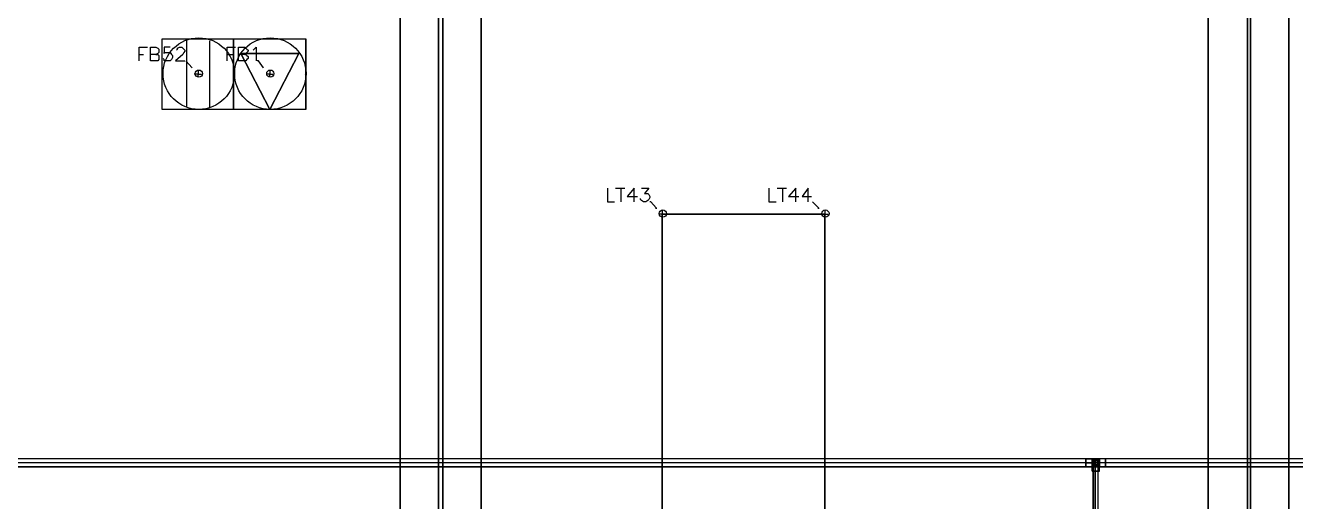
# Model space of a CAD drawing. Header units: metres. Extents: x 114 to 218, y 8 to 180.
# Drawn here: x 135.63 to 154.49, y 140.02 to 147.09 of the extents above; entities that cross this region are included whole.
import ezdxf

# ---------------------------------------------------------------- set-up
doc = ezdxf.new("R2010")
doc.units = ezdxf.units.M
doc.header["$MEASUREMENT"] = 0
for name, color, linetype in [('E-DATA-BOX', 7, 'Continuous'), ('E-FLOOR-BOX', 7, 'Continuous'), ('E-LIGHT', 7, 'Continuous'), ('E-LIGHT-CLRANCE', 7, 'Continuous'), ('E-TFP-FLOOR BOX', 7, 'Continuous'), ('E-TFP-LIGHT', 7, 'Continuous'), ('PI-HWR-Fitting', 7, 'Continuous'), ('PI-HWR-Pipe', 7, 'Continuous'), ('S-3D-BEAM', 7, 'Continuous')]:
    doc.layers.add(name, color=color, linetype=linetype)

msp = doc.modelspace()

# ---------------------------------------------------------------- linework, layer by layer
at = {"layer": 'E-DATA-BOX', "color": 113, "true_color": 0x6edda5}
for points in [[(139.794, 145.844), (138.717, 145.844), (138.717, 146.89), (139.794, 146.89), (139.794, 145.844), (139.794, 146.89)], [(138.717, 145.844), (138.717, 146.89), (139.794, 146.89)], [(139.256, 146.89), (139.256, 146.89)], [(138.825, 146.675), (139.687, 146.675), (139.256, 145.844), (138.825, 146.675), (138.825, 146.675)], [(139.687, 146.675), (138.825, 146.675), (139.256, 145.844), (139.687, 146.675)], [(138.733, 146.367), (138.733, 146.367)], [(139.779, 146.367), (139.779, 146.367)], [(139.256, 145.844), (139.256, 145.844)]]:
    msp.add_lwpolyline(points, dxfattribs=at)
msp.add_circle((139.264, 146.375), 0.531, dxfattribs=at)
msp.add_circle((139.264, 146.375), 0.531, dxfattribs=at)
msp.add_circle((139.264, 146.375), 0.531, dxfattribs=at)
at = {"layer": 'E-FLOOR-BOX', "color": 53, "true_color": 0xdddd6e}
for points in [[(138.717, 146.89), (138.717, 145.844), (137.656, 145.844), (137.656, 146.89), (138.717, 146.89)], [(138.025, 145.875), (138.025, 146.86)], [(138.195, 146.89), (138.195, 146.89)], [(138.364, 145.875), (138.364, 146.86)], [(137.656, 146.367), (137.656, 146.367)], [(138.717, 146.367), (138.717, 146.367)], [(138.195, 145.844), (138.195, 145.844)]]:
    msp.add_lwpolyline(points, dxfattribs=at)
msp.add_circle((138.202, 146.375), 0.531, dxfattribs=at)
msp.add_circle((138.202, 146.375), 0.531, dxfattribs=at)
msp.add_circle((138.202, 146.375), 0.531, dxfattribs=at)
at = {"layer": 'E-LIGHT', "color": 5, "true_color": 0x0000ff}
for points in [[(147.5, 139.492), (145.086, 139.492), (145.086, 144.291), (147.5, 144.291), (145.086, 144.291), (145.086, 139.492), (147.5, 139.492)], [(145.086, 144.291), (145.086, 144.291)], [(145.086, 144.291), (145.086, 144.291)], [(147.5, 144.291), (147.5, 139.492), (147.5, 144.291)], [(147.5, 144.291), (147.5, 144.291)], [(147.5, 144.291), (147.5, 144.291)]]:
    msp.add_lwpolyline(points, dxfattribs=at)
at = {"layer": 'E-LIGHT-CLRANCE', "color": 150, "true_color": 0x007fff}
for points in [[(147.5, 139.492), (145.086, 139.492), (145.086, 144.291), (147.5, 144.291), (145.086, 144.291), (145.086, 139.492), (147.5, 139.492)], [(145.086, 144.291), (145.086, 144.291)], [(145.086, 144.291), (145.086, 144.291)], [(147.5, 144.291), (147.5, 139.492), (147.5, 144.291)], [(147.5, 144.291), (147.5, 144.291)], [(147.5, 144.291), (147.5, 144.291)]]:
    msp.add_lwpolyline(points, dxfattribs=at)
at = {"layer": 'E-TFP-FLOOR BOX', "color": 53, "true_color": 0xdddd6e}
for points in [[(137.318, 146.567), (137.318, 146.767), (137.441, 146.767)], [(137.318, 146.567), (137.318, 146.767), (137.441, 146.767)], [(137.564, 146.66), (137.595, 146.66), (137.61, 146.644), (137.61, 146.629), (137.61, 146.598), (137.61, 146.583), (137.595, 146.567), (137.564, 146.567), (137.487, 146.567), (137.487, 146.767), (137.564, 146.767), (137.595, 146.752), (137.61, 146.736), (137.61, 146.721), (137.61, 146.706), (137.61, 146.69), (137.595, 146.675), (137.564, 146.66), (137.487, 146.66)], [(137.564, 146.66), (137.595, 146.66), (137.61, 146.644), (137.61, 146.629), (137.61, 146.598), (137.61, 146.583), (137.595, 146.567), (137.564, 146.567), (137.487, 146.567), (137.487, 146.767), (137.564, 146.767), (137.595, 146.752), (137.61, 146.736), (137.61, 146.721), (137.61, 146.706), (137.61, 146.69), (137.595, 146.675), (137.564, 146.66), (137.487, 146.66)], [(137.779, 146.767), (137.687, 146.767), (137.687, 146.675), (137.687, 146.69), (137.718, 146.69), (137.748, 146.69), (137.779, 146.69), (137.795, 146.66), (137.81, 146.644), (137.81, 146.613), (137.795, 146.583), (137.779, 146.567), (137.748, 146.567), (137.718, 146.567), (137.687, 146.567), (137.687, 146.583), (137.672, 146.598)], [(137.779, 146.767), (137.687, 146.767), (137.687, 146.675), (137.687, 146.69), (137.718, 146.69), (137.748, 146.69), (137.779, 146.69), (137.795, 146.66), (137.81, 146.644), (137.81, 146.613), (137.795, 146.583), (137.779, 146.567), (137.748, 146.567), (137.718, 146.567), (137.687, 146.567), (137.687, 146.583), (137.672, 146.598)], [(137.872, 146.721), (137.887, 146.736), (137.887, 146.752), (137.918, 146.767), (137.948, 146.767), (137.964, 146.752), (137.979, 146.736), (137.995, 146.721), (137.995, 146.706), (137.979, 146.69), (137.964, 146.66), (137.856, 146.567), (137.995, 146.567)], [(137.872, 146.721), (137.887, 146.736), (137.887, 146.752), (137.918, 146.767), (137.948, 146.767), (137.964, 146.752), (137.979, 146.736), (137.995, 146.721), (137.995, 146.706), (137.979, 146.69), (137.964, 146.66), (137.856, 146.567), (137.995, 146.567)], [(138.625, 146.567), (138.625, 146.767), (138.748, 146.767)], [(138.887, 146.66), (138.902, 146.66), (138.917, 146.644), (138.933, 146.629), (138.933, 146.598), (138.917, 146.583), (138.902, 146.567), (138.887, 146.567), (138.794, 146.567), (138.794, 146.767), (138.887, 146.767), (138.902, 146.752), (138.917, 146.736), (138.933, 146.721), (138.933, 146.706), (138.917, 146.69), (138.902, 146.675), (138.887, 146.66), (138.794, 146.66)], [(139.01, 146.721), (139.025, 146.736), (139.056, 146.767), (139.056, 146.567)], [(137.318, 146.66), (137.379, 146.66)], [(137.318, 146.66), (137.379, 146.66)], [(138.625, 146.66), (138.702, 146.66)], [(138.102, 146.46), (138.01, 146.567)], [(138.102, 146.46), (138.01, 146.567)], [(138.102, 146.46), (138.102, 146.46), (138.102, 146.46), (138.102, 146.46)], [(138.102, 146.46), (138.102, 146.46), (138.102, 146.46), (138.102, 146.46)], [(138.195, 146.413), (138.195, 146.367), (138.241, 146.367)], [(139.164, 146.46), (139.087, 146.567), (139.071, 146.567)], [(139.164, 146.46), (139.164, 146.46), (139.164, 146.46), (139.164, 146.46)], [(139.256, 146.413), (139.256, 146.367), (139.302, 146.367)], [(138.195, 146.321), (138.195, 146.367), (138.133, 146.367)], [(138.195, 146.367), (138.195, 146.367)], [(138.195, 146.367), (138.195, 146.367)], [(138.241, 146.367), (138.241, 146.367)], [(139.256, 146.321), (139.256, 146.367), (139.21, 146.367)], [(139.256, 146.367), (139.256, 146.367)], [(139.256, 146.367), (139.256, 146.367)], [(139.302, 146.367), (139.302, 146.367)]]:
    msp.add_lwpolyline(points, dxfattribs=at)
for centre in [(138.202, 146.375), (139.264, 146.375)]:
    msp.add_circle(centre, 0.0538, dxfattribs=at)
at = {"layer": 'E-TFP-LIGHT', "color": 5, "true_color": 0x0000ff}
for points in [[(144.27, 144.675), (144.27, 144.475), (144.378, 144.475)], [(144.393, 144.675), (144.532, 144.675)], [(144.47, 144.675), (144.47, 144.475)], [(144.67, 144.475), (144.67, 144.675), (144.563, 144.552), (144.716, 144.552)], [(144.778, 144.675), (144.886, 144.675), (144.824, 144.598), (144.855, 144.598), (144.87, 144.598), (144.886, 144.583), (144.901, 144.552), (144.901, 144.537), (144.886, 144.506), (144.87, 144.491), (144.839, 144.475), (144.809, 144.475), (144.778, 144.491), (144.762, 144.506), (144.762, 144.522)], [(146.67, 144.675), (146.67, 144.475), (146.778, 144.475)], [(146.793, 144.675), (146.931, 144.675)], [(146.87, 144.675), (146.87, 144.475)], [(147.07, 144.475), (147.07, 144.675), (146.962, 144.552), (147.116, 144.552)], [(147.254, 144.475), (147.254, 144.675), (147.162, 144.552), (147.3, 144.552)], [(144.993, 144.383), (144.916, 144.475), (144.901, 144.475)], [(144.993, 144.383), (144.993, 144.368), (144.993, 144.368), (144.993, 144.383), (144.993, 144.383)], [(145.086, 144.337), (145.086, 144.291), (145.132, 144.291)], [(147.408, 144.383), (147.316, 144.475)], [(147.408, 144.383), (147.408, 144.368), (147.408, 144.368), (147.408, 144.383), (147.408, 144.383)], [(147.5, 144.337), (147.5, 144.291), (147.547, 144.291)], [(145.086, 144.245), (145.086, 144.291), (145.039, 144.291)], [(145.086, 144.291), (145.086, 144.291)], [(145.086, 144.291), (145.086, 144.291)], [(145.132, 144.291), (145.132, 144.291)], [(147.5, 144.245), (147.5, 144.291), (147.439, 144.291)], [(147.5, 144.291), (147.5, 144.291)], [(147.5, 144.291), (147.5, 144.291)], [(147.547, 144.291), (147.547, 144.291)]]:
    msp.add_lwpolyline(points, dxfattribs=at)
for centre in [(145.093, 144.298), (147.508, 144.298)]:
    msp.add_circle(centre, 0.0538, dxfattribs=at)
at = {"layer": 'PI-HWR-Fitting', "color": 5, "true_color": 0x0000ff}
for points in [[(151.377, 140.661), (151.377, 140.645), (151.377, 140.599), (151.377, 140.568), (151.377, 140.538), (151.377, 140.568), (151.377, 140.599), (151.377, 140.645), (151.377, 140.661), (151.377, 140.645), (151.377, 140.599), (151.377, 140.553), (151.377, 140.538), (151.377, 140.553), (151.377, 140.599), (151.377, 140.645), (151.377, 140.661)], [(151.377, 140.661), (151.469, 140.661)], [(151.377, 140.661), (151.469, 140.661)], [(151.469, 140.661), (151.377, 140.661)], [(151.469, 140.661), (151.377, 140.661)], [(151.377, 140.599), (151.469, 140.599)], [(151.377, 140.599), (151.469, 140.599)], [(151.377, 140.599), (151.469, 140.599)], [(151.377, 140.599), (151.469, 140.599)], [(151.377, 140.599), (151.377, 140.599)], [(151.469, 140.661), (151.469, 140.645), (151.469, 140.599), (151.469, 140.568), (151.469, 140.538), (151.469, 140.568), (151.469, 140.599), (151.469, 140.645), (151.469, 140.661)], [(151.469, 140.538), (151.469, 140.568), (151.469, 140.599), (151.469, 140.645), (151.469, 140.661), (151.469, 140.645), (151.469, 140.599), (151.469, 140.568), (151.469, 140.538), (151.469, 140.553), (151.469, 140.599), (151.469, 140.645), (151.469, 140.661), (151.469, 140.645), (151.469, 140.599), (151.469, 140.553), (151.469, 140.538)], [(151.469, 140.661), (151.577, 140.661)], [(151.577, 140.661), (151.469, 140.661)], [(151.469, 140.599), (151.484, 140.599)], [(151.469, 140.599), (151.577, 140.599)], [(151.469, 140.599), (151.469, 140.599)], [(151.469, 140.599), (151.469, 140.599)], [(151.469, 140.599), (151.469, 140.599)], [(151.469, 140.599), (151.469, 140.599)], [(151.577, 140.553), (151.561, 140.553), (151.515, 140.553), (151.484, 140.553), (151.469, 140.553), (151.484, 140.553), (151.515, 140.553), (151.561, 140.553), (151.577, 140.553)], [(151.469, 140.476), (151.469, 140.553)], [(151.469, 140.553), (151.469, 140.476)], [(151.515, 140.553), (151.53, 140.553), (151.546, 140.568), (151.561, 140.584), (151.561, 140.599), (151.561, 140.615), (151.546, 140.63), (151.546, 140.645), (151.53, 140.645), (151.515, 140.645), (151.5, 140.645), (151.484, 140.63), (151.484, 140.615), (151.484, 140.599), (151.484, 140.584), (151.484, 140.568), (151.5, 140.568), (151.515, 140.553)], [(151.484, 140.599), (151.484, 140.599)], [(151.484, 140.599), (151.484, 140.599)], [(151.484, 140.599), (151.484, 140.599)], [(151.484, 140.599), (151.484, 140.599)], [(151.484, 140.599), (151.484, 140.599)], [(151.484, 140.599), (151.484, 140.584), (151.484, 140.553)], [(151.484, 140.599), (151.484, 140.584), (151.484, 140.553)], [(151.484, 140.553), (151.515, 140.553), (151.546, 140.553), (151.561, 140.553), (151.546, 140.553), (151.515, 140.553), (151.484, 140.553)], [(151.561, 140.553), (151.546, 140.553), (151.515, 140.553), (151.484, 140.553), (151.515, 140.553), (151.546, 140.553), (151.561, 140.553)], [(151.484, 140.553), (151.515, 140.553), (151.546, 140.553), (151.561, 140.553), (151.546, 140.553), (151.515, 140.553), (151.484, 140.553), (151.484, 140.476)], [(151.484, 140.553), (151.484, 140.553)], [(151.561, 140.553), (151.546, 140.553), (151.515, 140.553), (151.484, 140.553), (151.515, 140.553), (151.546, 140.553), (151.561, 140.553)], [(151.484, 140.553), (151.484, 140.476)], [(151.484, 140.553), (151.484, 140.553)], [(151.515, 140.645), (151.515, 140.645)], [(151.515, 140.645), (151.515, 140.645)], [(151.515, 140.645), (151.515, 140.645)], [(151.515, 140.645), (151.515, 140.645)], [(151.515, 140.645), (151.515, 140.645)], [(151.515, 140.645), (151.515, 140.645)], [(151.515, 140.645), (151.515, 140.615), (151.515, 140.553)], [(151.515, 140.645), (151.515, 140.645)], [(151.515, 140.645), (151.515, 140.645)], [(151.515, 140.553), (151.515, 140.553)], [(151.515, 140.553), (151.515, 140.553)], [(151.515, 140.553), (151.515, 140.553)], [(151.515, 140.553), (151.515, 140.553)], [(151.515, 140.476), (151.515, 140.553)], [(151.515, 140.476), (151.515, 140.553)], [(151.515, 140.476), (151.515, 140.553)], [(151.515, 140.476), (151.515, 140.553)], [(151.515, 140.553), (151.515, 140.553)], [(151.515, 140.553), (151.515, 140.553)], [(151.515, 140.553), (151.515, 140.553)], [(151.515, 140.553), (151.515, 140.553)], [(151.515, 140.553), (151.515, 140.553)], [(151.515, 140.553), (151.515, 140.553)], [(151.515, 140.553), (151.515, 140.553)], [(151.515, 140.553), (151.515, 140.553)], [(151.515, 140.553), (151.515, 140.553)], [(151.515, 140.553), (151.515, 140.553)], [(151.561, 140.599), (151.577, 140.599)], [(151.561, 140.599), (151.561, 140.599)], [(151.561, 140.599), (151.561, 140.599)], [(151.561, 140.599), (151.561, 140.599)], [(151.561, 140.599), (151.561, 140.599)], [(151.561, 140.599), (151.561, 140.599)], [(151.561, 140.599), (151.561, 140.584), (151.561, 140.553)], [(151.561, 140.553), (151.561, 140.584), (151.561, 140.599)], [(151.561, 140.476), (151.561, 140.553)], [(151.561, 140.553), (151.561, 140.553)], [(151.561, 140.476), (151.561, 140.553)], [(151.561, 140.553), (151.561, 140.553)], [(151.577, 140.661), (151.577, 140.645), (151.577, 140.599), (151.577, 140.568), (151.577, 140.538), (151.577, 140.568), (151.577, 140.599), (151.577, 140.645), (151.577, 140.661), (151.577, 140.645), (151.577, 140.599), (151.577, 140.568), (151.577, 140.538), (151.577, 140.568), (151.577, 140.599), (151.577, 140.645), (151.577, 140.661), (151.577, 140.645), (151.577, 140.599), (151.577, 140.553), (151.577, 140.538), (151.577, 140.553), (151.577, 140.599), (151.577, 140.645), (151.577, 140.661)], [(151.669, 140.661), (151.577, 140.661)], [(151.669, 140.661), (151.577, 140.661)], [(151.577, 140.661), (151.577, 140.661)], [(151.669, 140.661), (151.577, 140.661)], [(151.669, 140.661), (151.577, 140.661)], [(151.669, 140.599), (151.577, 140.599)], [(151.669, 140.599), (151.577, 140.599)], [(151.669, 140.599), (151.577, 140.599)], [(151.669, 140.599), (151.577, 140.599)], [(151.577, 140.599), (151.577, 140.599)], [(151.577, 140.599), (151.577, 140.599)], [(151.577, 140.599), (151.577, 140.599)], [(151.577, 140.599), (151.577, 140.599)], [(151.577, 140.599), (151.577, 140.599)], [(151.577, 140.476), (151.577, 140.553)], [(151.577, 140.476), (151.577, 140.553)], [(151.669, 140.538), (151.669, 140.568), (151.669, 140.599), (151.669, 140.645), (151.669, 140.661), (151.669, 140.645), (151.669, 140.599), (151.669, 140.568), (151.669, 140.538), (151.669, 140.553), (151.669, 140.599), (151.669, 140.645), (151.669, 140.661), (151.669, 140.645), (151.669, 140.599), (151.669, 140.553), (151.669, 140.538)], [(151.669, 140.599), (151.669, 140.599)], [(151.377, 140.538), (151.469, 140.538)], [(151.377, 140.538), (151.469, 140.538)], [(151.377, 140.538), (151.469, 140.538)], [(151.377, 140.538), (151.469, 140.538)], [(151.469, 140.538), (151.577, 140.538)], [(151.469, 140.538), (151.577, 140.538), (151.669, 140.538)], [(151.469, 140.476), (151.484, 140.476), (151.515, 140.476), (151.561, 140.476), (151.577, 140.476), (151.561, 140.476), (151.515, 140.476), (151.484, 140.476), (151.515, 140.476), (151.546, 140.476), (151.561, 140.476), (151.546, 140.476), (151.515, 140.476), (151.484, 140.476), (151.469, 140.476)], [(151.515, 140.476), (151.515, 140.476)], [(151.515, 140.476), (151.515, 140.476)], [(151.669, 140.538), (151.577, 140.538)], [(151.669, 140.538), (151.577, 140.538)], [(151.577, 140.538), (151.669, 140.538)]]:
    msp.add_lwpolyline(points, dxfattribs=at)
for centre, radius in [((151.523, 140.607), 0.0538), ((151.523, 140.607), 0.0538), ((151.523, 140.607), 0.0538), ((151.523, 140.607), 0.0538), ((151.523, 140.607), 0.0385), ((151.523, 140.607), 0.0385), ((151.523, 140.607), 0.0385), ((151.523, 140.607), 0.0385), ((151.523, 140.607), 0.0385), ((151.523, 140.607), 0.0385), ((151.523, 140.607), 0.0385), ((151.523, 140.607), 0.0385), ((151.523, 140.592), 0.0385)]:
    msp.add_circle(centre, radius, dxfattribs=at)
for radius, start, end in [(0.0385, 0, 302.6907), (0.0384, 302.7383, 237.2173), (0.0385, 237.3455, 180.0867), (0.0385, 180, 270), (0.0385, 270, 0)]:
    msp.add_arc((151.523, 140.607), radius, start, end, dxfattribs=at)
for points, start_tangent, end_tangent in [([(151.523, 140.599), (151.484, 140.576)], (-1, 0), (0, -1)), ([(151.484, 140.576), (151.523, 140.553)], (0, -1), (1, 0)), ([(151.561, 140.576), (151.523, 140.599)], (0, 1), (-1, 0)), ([(151.523, 140.553), (151.561, 140.576)], (1, 0), (0, 1))]:
    msp.add_spline(points, degree=3, dxfattribs=dict(at, start_tangent=start_tangent, end_tangent=end_tangent))
at = {"layer": 'PI-HWR-Pipe', "color": 5, "true_color": 0x0000ff}
for points in [[(151.469, 140.538), (151.469, 140.568), (151.469, 140.599), (151.469, 140.645), (151.469, 140.661), (151.469, 140.645), (151.469, 140.599), (151.469, 140.568), (151.469, 140.538), (126.489, 140.538)], [(151.469, 140.661), (126.489, 140.661)], [(151.469, 140.661), (126.489, 140.661)], [(185.093, 106.359), (185.093, 108.621), (185.093, 140.599), (126.489, 140.599)], [(151.469, 140.599), (126.489, 140.599)], [(151.469, 140.599), (151.469, 140.599), (126.489, 140.599)], [(151.484, 140.599), (151.484, 140.599)], [(151.561, 140.553), (151.546, 140.553), (151.515, 140.553), (151.484, 140.553), (151.515, 140.553), (151.546, 140.553), (151.561, 140.553)], [(151.484, 127.971), (151.484, 140.553)], [(151.484, 140.553), (151.484, 127.971)], [(151.515, 140.645), (151.515, 140.645)], [(151.515, 140.599), (151.515, 127.971)], [(151.515, 127.971), (151.515, 140.553)], [(151.515, 127.971), (151.515, 140.553)], [(151.515, 140.553), (151.515, 140.553)], [(151.561, 140.599), (151.561, 140.599)], [(151.561, 140.599), (151.561, 140.599)], [(151.561, 127.971), (151.561, 140.553)], [(151.561, 140.553), (151.561, 140.553)], [(151.561, 127.971), (151.561, 140.553)], [(151.577, 140.661), (151.577, 140.645), (151.577, 140.599), (151.577, 140.568), (151.577, 140.538), (151.577, 140.568), (151.577, 140.599), (151.577, 140.645), (151.577, 140.661)], [(185.032, 140.661), (151.577, 140.661)], [(185.032, 140.661), (151.577, 140.661)], [(185.032, 140.599), (151.577, 140.599)], [(185.032, 140.599), (185.032, 140.599), (151.577, 140.599)], [(126.489, 140.538), (151.469, 140.538)], [(185.032, 140.538), (151.577, 140.538)], [(151.577, 140.538), (185.032, 140.538)]]:
    msp.add_lwpolyline(points, dxfattribs=at)
msp.add_circle((151.523, 140.607), 0.0385, dxfattribs=at)
msp.add_circle((151.523, 140.607), 0.0385, dxfattribs=at)
at = {"layer": 'S-3D-BEAM', "color": 4, "true_color": 0x00ffff}
for points in [[(141.194, 162.011), (142.394, 162.011), (142.394, 162.011), (142.394, 107.836), (141.194, 107.836), (141.194, 162.011)], [(141.194, 107.836), (141.194, 162.011), (141.194, 107.836)], [(141.763, 162.011), (141.194, 162.011), (141.194, 162.011), (141.194, 107.836), (141.763, 107.836), (141.763, 162.011)], [(141.194, 162.011), (141.763, 162.011), (141.763, 162.011), (141.763, 107.836), (141.194, 107.836), (141.194, 162.011)], [(141.194, 107.836), (141.194, 162.011), (141.194, 107.836)], [(142.394, 162.011), (141.194, 162.011), (141.194, 162.011), (141.194, 107.836), (142.394, 107.836), (142.394, 162.011)], [(141.825, 162.011), (142.394, 162.011), (141.825, 162.011), (141.825, 162.011), (141.825, 107.836), (142.394, 107.836), (142.394, 162.011), (142.394, 162.011), (141.194, 162.011), (141.763, 162.011)], [(141.763, 107.836), (141.763, 162.011), (141.763, 107.836)], [(141.825, 162.011), (142.394, 162.011), (142.394, 162.011), (142.394, 107.836), (141.825, 107.836), (141.825, 162.011)], [(141.825, 107.836), (141.825, 162.011), (141.825, 107.836)], [(142.394, 107.836), (142.394, 162.011), (142.394, 107.836)], [(142.394, 107.836), (142.394, 162.011), (142.394, 107.836)], [(153.192, 162.011), (154.391, 162.011), (154.391, 162.011), (154.391, 109.467), (153.192, 109.467), (153.192, 162.011)], [(153.192, 109.467), (153.192, 162.011), (153.192, 109.467)], [(153.776, 162.011), (153.192, 162.011), (153.192, 162.011), (153.192, 109.467), (153.776, 109.467), (153.776, 162.011)], [(153.192, 162.011), (153.776, 162.011), (153.776, 162.011), (153.776, 109.467), (153.192, 109.467), (153.192, 162.011)], [(153.192, 109.467), (153.192, 162.011), (153.192, 109.467)], [(154.391, 162.011), (153.192, 162.011), (153.192, 162.011), (153.192, 109.467), (154.391, 109.467), (154.391, 162.011)], [(153.822, 162.011), (154.391, 162.011), (153.822, 162.011), (153.822, 162.011), (153.822, 109.467), (154.391, 109.467), (154.391, 162.011), (154.391, 162.011), (153.192, 162.011), (153.776, 162.011)], [(153.776, 109.467), (153.776, 162.011), (153.776, 109.467)], [(153.822, 162.011), (154.391, 162.011), (154.391, 162.011), (154.391, 109.467), (153.822, 109.467), (153.822, 162.011)], [(153.822, 109.467), (153.822, 162.011), (153.822, 109.467)], [(154.391, 109.467), (154.391, 162.011), (154.391, 109.467)], [(154.391, 109.467), (154.391, 162.011), (154.391, 109.467)]]:
    msp.add_lwpolyline(points, dxfattribs=at)

doc.saveas('drawing.dxf')
